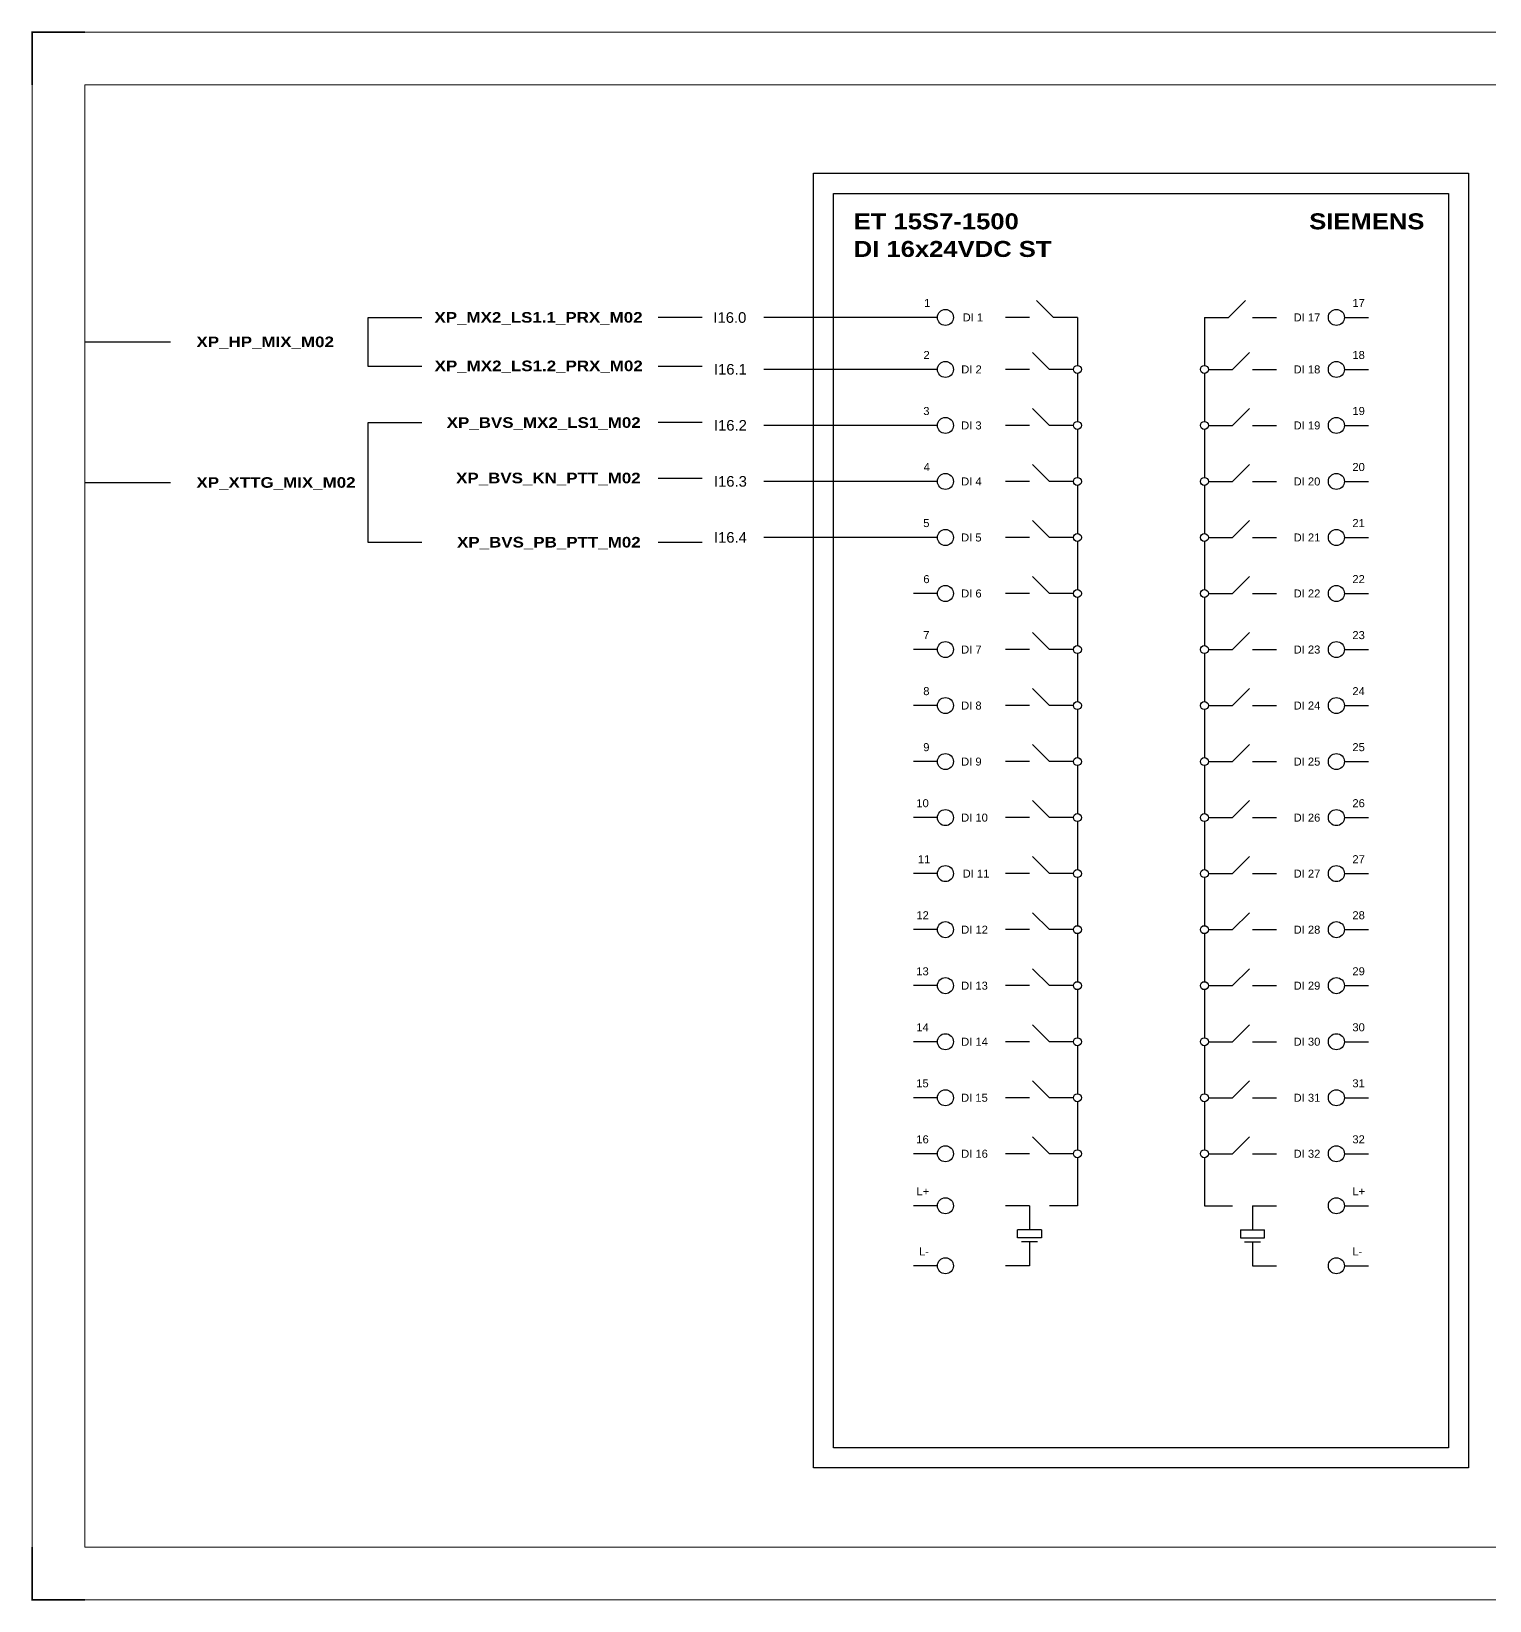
# Model space of a CAD drawing. Header units: centimetres. Extents: x -30014 to 38541, y 15960 to 46751.
# Drawn here: x 8925 to 13053, y 27913 to 32357 of the extents above; entities that cross this region are included whole.
import ezdxf
from ezdxf.enums import TextEntityAlignment as Align

# ---------------------------------------------------------------- set-up
doc = ezdxf.new("R2010")
doc.units = ezdxf.units.CM
doc.header["$MEASUREMENT"] = 0
doc.layers.add('Etiket-Line-L', color=7, linetype='Continuous')
doc.layers.add('EtIket-Line-S', color=2, linetype='Continuous')
doc.styles.add('Bold', font='ariblk.ttf', dxfattribs={"height": 25.4})
doc.styles.get("Standard").update_dxf_attribs({"font": 'arial.ttf'})

# ---------------------------------------------------------------- blocks, each defined once
blk = doc.blocks.new('x5 Out Line')
at = {"const_width": 0.3}
for points in [[(9.65, 286.71), (0, 286.71), (0, 277.06)], [(0, 9.65), (0, 0), (9.65, 0)]]:
    blk.add_lwpolyline(points, dxfattribs=at)
at = {"lineweight": 15}
blk.add_lwpolyline([(395.8, 9.65), (395.8, 277.06), (9.65, 277.06), (9.65, 9.65)], close=True, dxfattribs=at)
at = {"layer": 'EtIket-Line-S', "lineweight": 9, "ltscale": 0.5}
blk.add_lwpolyline([(0, 0), (405.45, 0), (405.45, 286.71), (0, 286.71)], close=True, dxfattribs=at)

msp = doc.modelspace()

# ---------------------------------------------------------------- linework, layer by layer
at = {"ltscale": 50}
for p, q in [((11818.5, 31547.3), (11770.4, 31595.4)), ((12313.9, 31547.3), (12362, 31595.4)), ((11750.5, 31547.3), (11682.5, 31547.3)), ((11886.5, 31547.3), (11818.5, 31547.3)), ((11886.5, 31547.3), (11886.5, 31411.3)), ((12245.9, 31547.3), (12313.9, 31547.3)), ((12245.9, 31547.3), (12245.9, 31411.3)), ((12381.9, 31547.3), (12449.9, 31547.3)), ((11807.2, 31400), (11759.1, 31448.1)), ((12325.2, 31400), (12373.3, 31448.1)), ((11750.5, 31400), (11682.5, 31400)), ((11875.2, 31400), (11807.2, 31400)), ((11886.5, 31388.7), (11886.5, 31252.7)), ((12245.9, 31388.7), (12245.9, 31252.7)), ((12257.2, 31400), (12325.2, 31400)), ((12381.9, 31400), (12449.9, 31400)), ((11807.2, 31241.3), (11759.1, 31289.4)), ((12325.2, 31241.3), (12373.3, 31289.4)), ((11750.5, 31241.3), (11682.5, 31241.3)), ((11875.2, 31241.3), (11807.2, 31241.3)), ((12257.2, 31241.3), (12325.2, 31241.3)), ((12381.9, 31241.3), (12449.9, 31241.3)), ((11886.5, 31230), (11886.5, 31094)), ((12245.9, 31230), (12245.9, 31094)), ((11807.2, 31082.7), (11759.1, 31130.8)), ((12325.2, 31082.7), (12373.3, 31130.8)), ((11750.5, 31082.7), (11682.5, 31082.7)), ((11875.2, 31082.7), (11807.2, 31082.7)), ((11886.5, 31071.4), (11886.5, 30935.4)), ((12245.9, 31071.4), (12245.9, 30935.4)), ((12257.2, 31082.7), (12325.2, 31082.7)), ((12381.9, 31082.7), (12449.9, 31082.7)), ((11807.2, 30924), (11759.1, 30972.1)), ((12325.2, 30924), (12373.3, 30972.1)), ((11750.5, 30924), (11682.5, 30924)), ((11875.2, 30924), (11807.2, 30924)), ((11886.5, 30912.7), (11886.5, 30776.7)), ((12245.9, 30912.7), (12245.9, 30776.7)), ((12257.2, 30924), (12325.2, 30924)), ((12381.9, 30924), (12449.9, 30924)), ((11807.2, 30765.4), (11759.1, 30813.5)), ((12325.2, 30765.4), (12373.3, 30813.5)), ((11750.5, 30765.4), (11682.5, 30765.4)), ((11875.2, 30765.4), (11807.2, 30765.4)), ((11886.5, 30754), (11886.5, 30618)), ((12245.9, 30754), (12245.9, 30618)), ((12257.2, 30765.4), (12325.2, 30765.4)), ((12381.9, 30765.4), (12449.9, 30765.4)), ((11807.2, 30606.7), (11759.1, 30654.8)), ((12325.2, 30606.7), (12373.3, 30654.8)), ((11750.5, 30606.7), (11682.5, 30606.7)), ((11875.2, 30606.7), (11807.2, 30606.7)), ((11886.5, 30595.4), (11886.5, 30459.4)), ((12245.9, 30595.4), (12245.9, 30459.4)), ((12257.2, 30606.7), (12325.2, 30606.7)), ((12381.9, 30606.7), (12449.9, 30606.7)), ((11807.2, 30448.1), (11759.1, 30496.1)), ((12325.2, 30448.1), (12373.3, 30496.1)), ((11750.5, 30448.1), (11682.5, 30448.1)), ((11875.2, 30448.1), (11807.2, 30448.1)), ((12257.2, 30448.1), (12325.2, 30448.1)), ((12381.9, 30448.1), (12449.9, 30448.1)), ((11886.5, 30436.7), (11886.5, 30300.7)), ((12245.9, 30436.7), (12245.9, 30300.7)), ((11807.2, 30289.4), (11759.1, 30337.5)), ((12325.2, 30289.4), (12373.3, 30337.5)), ((11750.5, 30289.4), (11682.5, 30289.4)), ((11875.2, 30289.4), (11807.2, 30289.4)), ((11886.5, 30278.1), (11886.5, 30142.1)), ((12245.9, 30278.1), (12245.9, 30142.1)), ((12257.2, 30289.4), (12325.2, 30289.4)), ((12381.9, 30289.4), (12449.9, 30289.4)), ((11807.2, 30130.7), (11759.1, 30178.8)), ((12325.2, 30130.7), (12373.3, 30178.8)), ((11750.5, 30130.7), (11682.5, 30130.7)), ((11875.2, 30130.7), (11807.2, 30130.7)), ((12257.2, 30130.7), (12325.2, 30130.7)), ((12381.9, 30130.7), (12449.9, 30130.7)), ((11886.5, 30119.4), (11886.5, 29983.4)), ((12245.9, 30119.4), (12245.9, 29983.4)), ((11807.2, 29972.1), (11759.1, 30020.2)), ((12325.2, 29972.1), (12373.3, 30020.2)), ((11750.5, 29972.1), (11682.5, 29972.1)), ((11875.2, 29972.1), (11807.2, 29972.1)), ((11886.5, 29960.7), (11886.5, 29824.8)), ((12245.9, 29960.7), (12245.9, 29824.8)), ((12257.2, 29972.1), (12325.2, 29972.1)), ((12381.9, 29972.1), (12449.9, 29972.1)), ((11807.2, 29813.4), (11759.1, 29861.5)), ((12325.2, 29813.4), (12373.3, 29861.5)), ((11750.5, 29813.4), (11682.5, 29813.4)), ((11875.2, 29813.4), (11807.2, 29813.4)), ((11886.5, 29802.1), (11886.5, 29666.1)), ((12245.9, 29802.1), (12245.9, 29666.1)), ((12257.2, 29813.4), (12325.2, 29813.4)), ((12381.9, 29813.4), (12449.9, 29813.4)), ((11807.2, 29654.8), (11759.1, 29702.8)), ((12325.2, 29654.8), (12373.3, 29702.8)), ((11750.5, 29654.8), (11682.5, 29654.8)), ((11875.2, 29654.8), (11807.2, 29654.8)), ((11886.5, 29643.4), (11886.5, 29507.4)), ((12245.9, 29643.4), (12245.9, 29507.4)), ((12257.2, 29654.8), (12325.2, 29654.8)), ((12381.9, 29654.8), (12449.9, 29654.8)), ((11807.2, 29496.1), (11759.1, 29544.2)), ((12325.2, 29496.1), (12373.3, 29544.2)), ((11750.5, 29496.1), (11682.5, 29496.1)), ((11875.2, 29496.1), (11807.2, 29496.1)), ((11886.5, 29484.8), (11886.5, 29348.8)), ((12245.9, 29484.8), (12245.9, 29348.8)), ((12257.2, 29496.1), (12325.2, 29496.1)), ((12381.9, 29496.1), (12449.9, 29496.1)), ((11807.2, 29337.4), (11759.1, 29385.5)), ((12325.2, 29337.4), (12373.3, 29385.5)), ((11750.5, 29337.4), (11682.5, 29337.4)), ((11875.2, 29337.4), (11807.2, 29337.4)), ((12257.2, 29337.4), (12325.2, 29337.4)), ((12381.9, 29337.4), (12449.9, 29337.4)), ((11886.5, 29326.1), (11886.5, 29190.1)), ((12245.9, 29326.1), (12245.9, 29190.1)), ((11807.2, 29178.8), (11759.1, 29226.9)), ((12325.2, 29178.8), (12373.3, 29226.9)), ((11750.5, 29178.8), (11682.5, 29178.8)), ((11875.2, 29178.8), (11807.2, 29178.8)), ((11886.5, 29167.5), (11886.5, 29031.5)), ((12245.9, 29167.5), (12245.9, 29031.5)), ((12257.2, 29178.8), (12325.2, 29178.8)), ((12381.9, 29178.8), (12449.9, 29178.8)), ((11750.5, 29031.5), (11682.5, 29031.5)), ((11750.5, 29031.5), (11750.5, 28963.5)), ((11886.5, 29031.5), (11807.2, 29031.5)), ((12245.9, 29031.5), (12325.2, 29031.5)), ((12381.9, 29031.5), (12449.9, 29031.5)), ((12381.9, 29031.5), (12381.9, 28963.5)), ((11784.5, 28963.5), (11716.5, 28963.5)), ((11716.5, 28941), (11716.5, 28963.5)), ((11784.5, 28941), (11716.5, 28941)), ((11784.5, 28963.5), (11784.5, 28941)), ((12347.9, 28963.5), (12415.9, 28963.5)), ((12347.9, 28963.5), (12347.9, 28941)), ((12347.9, 28941), (12415.9, 28941)), ((12415.9, 28941), (12415.9, 28963.5)), ((11773.2, 28929.5), (11727.9, 28929.5)), ((11750.5, 28929.5), (11750.5, 28861.5)), ((12359.2, 28929.5), (12404.5, 28929.5)), ((12381.9, 28929.5), (12381.9, 28861.5)), ((11750.5, 28861.5), (11682.5, 28861.5)), ((12381.9, 28861.5), (12449.9, 28861.5))]:
    msp.add_line(p, q, dxfattribs=at)
at = {"color": 146, "ltscale": 50, "true_color": 0x105689}
for p, q in [((9878.9, 31408.7), (9878.9, 31547.3)), ((9878.9, 31547.3), (10030.6, 31547.3)), ((10824.1, 31547.3), (10699.1, 31547.3)), ((11422.2, 31547.3), (10998.5, 31547.3)), ((9076.8, 31478), (9318.8, 31478)), ((10030.6, 31408.7), (9878.9, 31408.7)), ((10824.1, 31408.7), (10699.1, 31408.7)), ((11422.2, 31400), (10998.5, 31400)), ((9878.9, 30909.5), (9878.9, 31250.1)), ((9878.9, 31250.1), (10030.6, 31250.1)), ((10824.1, 31250.1), (10699.1, 31250.1)), ((11422.2, 31241.3), (10998.5, 31241.3)), ((9076.8, 31079.8), (9318.8, 31079.8)), ((10824.1, 31091.4), (10699.1, 31091.4)), ((11422.2, 31082.7), (10998.5, 31082.7)), ((10030.6, 30909.5), (9878.9, 30909.5)), ((10824.1, 30909.5), (10699.1, 30909.5)), ((11422.2, 30924), (10998.5, 30924))]:
    msp.add_line(p, q, dxfattribs=at)
at = {"color": 6, "ltscale": 50}
for p, q in [((11490.2, 31547.3), (11422.2, 31547.3)), ((12642.2, 31547.3), (12710.2, 31547.3)), ((11490.2, 31400), (11422.2, 31400)), ((12642.2, 31400), (12710.2, 31400)), ((11490.2, 31241.3), (11422.2, 31241.3)), ((12642.2, 31241.3), (12710.2, 31241.3)), ((11490.2, 31082.7), (11422.2, 31082.7)), ((12642.2, 31082.7), (12710.2, 31082.7)), ((11490.2, 30924), (11422.2, 30924)), ((12642.2, 30924), (12710.2, 30924)), ((11490.2, 30765.4), (11422.2, 30765.4)), ((12642.2, 30765.4), (12710.2, 30765.4)), ((11490.2, 30606.7), (11422.2, 30606.7)), ((12642.2, 30606.7), (12710.2, 30606.7)), ((11490.2, 30448.1), (11422.2, 30448.1)), ((12642.2, 30448.1), (12710.2, 30448.1)), ((11490.2, 30289.4), (11422.2, 30289.4)), ((12642.2, 30289.4), (12710.2, 30289.4)), ((11490.2, 30130.7), (11422.2, 30130.7)), ((12642.2, 30130.7), (12710.2, 30130.7)), ((11490.2, 29972.1), (11422.2, 29972.1)), ((12642.2, 29972.1), (12710.2, 29972.1)), ((11490.2, 29813.4), (11422.2, 29813.4)), ((12642.2, 29813.4), (12710.2, 29813.4)), ((11490.2, 29654.8), (11422.2, 29654.8)), ((12642.2, 29654.8), (12710.2, 29654.8)), ((11490.2, 29496.1), (11422.2, 29496.1)), ((12642.2, 29496.1), (12710.2, 29496.1)), ((11490.2, 29337.4), (11422.2, 29337.4)), ((12642.2, 29337.4), (12710.2, 29337.4)), ((11490.2, 29178.8), (11422.2, 29178.8)), ((12642.2, 29178.8), (12710.2, 29178.8)), ((11490.2, 29031.5), (11422.2, 29031.5)), ((12642.2, 29031.5), (12710.2, 29031.5)), ((11490.2, 28861.5), (11422.2, 28861.5)), ((12642.2, 28861.5), (12710.2, 28861.5))]:
    msp.add_line(p, q, dxfattribs=at)
at = {"ltscale": 50}
msp.add_lwpolyline([(11138.9, 31955.3), (12993.5, 31955.3), (12993.5, 28289.5), (11138.9, 28289.5)], close=True, dxfattribs=at)
at = {"color": 6, "ltscale": 50}
msp.add_lwpolyline([(11195.5, 31898.6), (12936.9, 31898.6), (12936.9, 28346.1), (11195.5, 28346.1)], close=True, dxfattribs=at)
at = {"color": 6, "ltscale": 20}
for centre in [(11512.8, 31547.3), (12619.6, 31547.3), (11512.8, 31400), (12619.6, 31400), (11512.8, 31241.3), (12619.6, 31241.3), (11512.8, 31082.7), (12619.6, 31082.7), (11512.8, 30924), (12619.6, 30924), (11512.8, 30765.4), (12619.6, 30765.4), (11512.8, 30606.7), (12619.6, 30606.7), (11512.8, 30448.1), (12619.6, 30448.1), (11512.8, 30289.4), (12619.6, 30289.4), (11512.8, 30130.7), (12619.6, 30130.7), (11512.8, 29972.1), (12619.6, 29972.1), (11512.8, 29813.4), (12619.6, 29813.4), (11512.8, 29654.8), (12619.6, 29654.8), (11512.8, 29496.1), (12619.6, 29496.1), (11512.8, 29337.4), (12619.6, 29337.4), (11512.8, 29178.8), (12619.6, 29178.8), (11512.8, 29031.5), (12619.6, 29031.5), (11512.8, 28861.5), (12619.6, 28861.5)]:
    msp.add_circle(centre, 22.7, dxfattribs=at)
at = {"ltscale": 20}
for centre in [(11886.5, 31400), (12245.9, 31400), (11886.5, 31241.3), (12245.9, 31241.3), (11886.5, 31082.7), (12245.9, 31082.7), (11886.5, 30924), (12245.9, 30924), (11886.5, 30765.4), (12245.9, 30765.4), (11886.5, 30606.7), (12245.9, 30606.7), (11886.5, 30448.1), (12245.9, 30448.1), (11886.5, 30289.4), (12245.9, 30289.4), (11886.5, 30130.7), (12245.9, 30130.7), (11886.5, 29972.1), (12245.9, 29972.1), (11886.5, 29813.4), (12245.9, 29813.4), (11886.5, 29654.8), (12245.9, 29654.8), (11886.5, 29496.1), (12245.9, 29496.1), (11886.5, 29337.4), (12245.9, 29337.4), (11886.5, 29178.8), (12245.9, 29178.8)]:
    msp.add_circle(centre, 11.3, dxfattribs=at)

# ---------------------------------------------------------------- block references
at = {"layer": 'Etiket-Line-L', "lineweight": 0, "xscale": 15.48351216233742, "yscale": 15.48351216233742, "zscale": 15.48351216233742}
msp.add_blockref('x5 Out Line', (8927.3, 27915.6), dxfattribs=at)

# ---------------------------------------------------------------- texts
at = {"ltscale": 500, "style": 'Bold'}
for s, p in [('ET 15S7-1500', (11253.1, 31842)), ('DI 16x24VDC ST', (11253.1, 31763.8))]:
    msp.add_text(s, height=45.331, dxfattribs=at).set_placement(p, align=Align.TOP_LEFT)
msp.add_text('SIEMENS', height=45.33, dxfattribs=at).set_placement((12868.9, 31842), align=Align.TOP_RIGHT)
at = {"ltscale": 500}
for s, height, p in [('1', 22.7, (11452.3, 31570)), ('17', 22.67, (12664.9, 31570)), ('2', 22.7, (11450.6, 31422.7)), ('18', 22.67, (12664.9, 31422.7)), ('3', 22.7, (11450, 31264)), ('19', 22.67, (12664.9, 31264)), ('4', 22.7, (11451, 31105.4)), ('20', 22.67, (12664.9, 31105.4)), ('5', 22.7, (11449.9, 30946.7)), ('21', 22.67, (12664.9, 30946.7)), ('6', 22.7, (11450.2, 30788)), ('22', 22.67, (12664.9, 30788)), ('7', 22.7, (11449.8, 30629.4)), ('23', 22.67, (12664.9, 30629.4)), ('8', 22.7, (11450, 30470.7)), ('24', 22.67, (12664.9, 30470.7)), ('9', 22.7, (11450, 30312.1)), ('25', 22.67, (12664.9, 30312.1)), ('10', 22.67, (11430.4, 30153.4)), ('26', 22.67, (12664.9, 30153.4)), ('11', 22.67, (11434.7, 29994.7)), ('27', 22.67, (12664.9, 29994.7)), ('12', 22.67, (11430.5, 29836.1)), ('28', 22.67, (12664.9, 29836.1)), ('13', 22.67, (11430.3, 29677.4)), ('29', 22.67, (12664.9, 29677.4)), ('14', 22.67, (11430.4, 29518.8)), ('30', 22.67, (12664.9, 29518.8)), ('15', 22.67, (11430.1, 29360.1)), ('31', 22.67, (12664.9, 29360.1)), ('16', 22.67, (11430.3, 29201.5)), ('32', 22.67, (12664.9, 29201.5)), ('L+', 22.67, (11430.9, 29054.1)), ('L+', 22.67, (12664.9, 29054.1)), ('L-', 22.67, (11438, 28884.1)), ('L-', 22.67, (12664.9, 28884.1))]:
    msp.add_text(s, height=height, dxfattribs=at).set_placement(p, align=Align.BOTTOM_LEFT)
at = {"ltscale": 500, "style": 'Bold'}
for s, p in [('XP_MX2_LS1.1_PRX_M02', (10655.4, 31547.4)), ('XP_MX2_LS1.2_PRX_M02', (10655.9, 31410)), ('XP_BVS_MX2_LS1_M02', (10650, 31249.5)), ('XP_BVS_KN_PTT_M02', (10649.9, 31092.4)), ('XP_BVS_PB_PTT_M02', (10649.9, 30910.6))]:
    msp.add_text(s, height=30, dxfattribs=at).set_placement(p, align=Align.MIDDLE_RIGHT)
at = {"ltscale": 500}
for s, p in [('I16.0', (10855.8, 31546.9)), ('I16.1', (10857.4, 31400.2)), ('I16.2', (10857.4, 31241.6)), ('I16.3', (10857.4, 31082.9)), ('I16.4', (10857.4, 30924.3))]:
    msp.add_text(s, height=30, dxfattribs=at).set_placement(p, align=Align.MIDDLE_LEFT)
for s, p in [('DI 1', (11619.6, 31547.3)), ('DI 17', (12574.2, 31547.3)), ('DI 2', (11615.5, 31400)), ('DI 18', (12574.2, 31400)), ('DI 3', (11615.2, 31241.3)), ('DI 19', (12574.2, 31241.3)), ('DI 4', (11615.3, 31082.7)), ('DI 20', (12574.2, 31082.7)), ('DI 5', (11615.1, 30924)), ('DI 21', (12574.2, 30924)), ('DI 6', (11615.3, 30765.4)), ('DI 22', (12574.2, 30765.4)), ('DI 7', (11615.2, 30606.7)), ('DI 23', (12574.2, 30606.7)), ('DI 8', (11615.2, 30448.1)), ('DI 24', (12574.2, 30448.1)), ('DI 9', (11615.2, 30289.4)), ('DI 25', (12574.2, 30289.4)), ('DI 10', (11632.9, 30130.7)), ('DI 26', (12574.2, 30130.7)), ('DI 11', (11637.2, 29972.1)), ('DI 27', (12574.2, 29972.1)), ('DI 12', (11633.1, 29813.4)), ('DI 28', (12574.2, 29813.4)), ('DI 13', (11632.8, 29654.8)), ('DI 29', (12574.2, 29654.8)), ('DI 14', (11632.9, 29496.1)), ('DI 30', (12574.2, 29496.1)), ('DI 15', (11632.7, 29337.4)), ('DI 31', (12574.2, 29337.4)), ('DI 16', (11632.9, 29178.8)), ('DI 32', (12574.2, 29178.8))]:
    msp.add_text(s, height=22.67, dxfattribs=at).set_placement(p, align=Align.MIDDLE_RIGHT)
at = {"ltscale": 500, "style": 'Bold'}
for s, p in [('XP_HP_MIX_M02', (9392.3, 31478)), ('XP_XTTG_MIX_M02', (9392.3, 31079.8))]:
    msp.add_text(s, height=30, rotation=360, dxfattribs=at).set_placement(p, align=Align.MIDDLE_LEFT)

doc.saveas('drawing.dxf')
